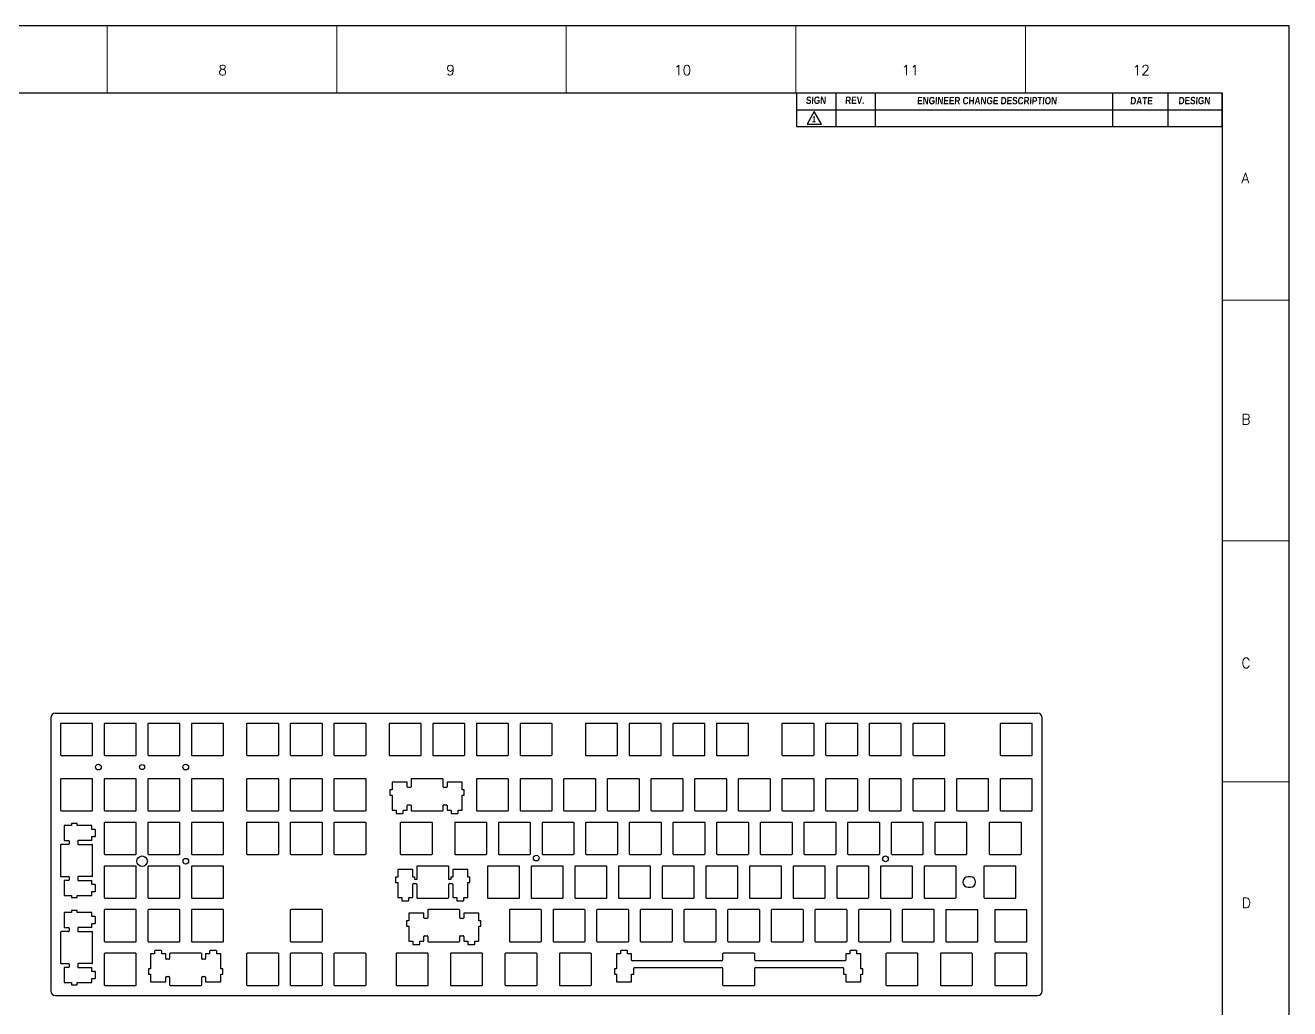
# Model space of a CAD drawing. Header units: millimetres. Extents: x 468 to 1700, y 277 to 1148.
# Drawn here: x 1148 to 1700, y 719 to 1148 of the extents above; entities that cross this region are included whole.
import ezdxf
from ezdxf.enums import TextEntityAlignment as Align

# ---------------------------------------------------------------- set-up
doc = ezdxf.new("R2010")
doc.units = ezdxf.units.MM
doc.header["$LTSCALE"] = 16.335
doc.layers.get('0').update_dxf_attribs({"linetype": 'CONTINUOUS'})
doc.layers.add('TEXT', color=6, linetype='CONTINUOUS')
doc.styles.add('POSITION', font='romanc.shx', dxfattribs={"height": 3})
doc.styles.add('TEXT', font='arialbd.ttf', dxfattribs={"width": 0.8, "height": 4})

# ---------------------------------------------------------------- blocks, each defined once
blk = doc.blocks.new('TITLE_MODIFY')
for p, q in [((-126.75, 0.16), (-126.75, -9.84)), ((-126.75, 0.16), (0, 0.16)), ((-115.05, 0.16), (-115.05, -9.84)), ((-103.35, 0.16), (-103.35, -9.84)), ((-32.65, 0.16), (-32.65, -9.74)), ((-16.2, 0.16), (-16.2, -9.84)), ((0, -9.84), (0, 0.16)), ((-126.75, -4.84), (0, -4.84)), ((-126.75, -9.84), (0, -9.84))]:
    blk.add_line(p, q)
at = {"layer": 'TEXT'}
blk.add_lwpolyline([(-121.5, -5.4), (-123.66, -9.15), (-119.33, -9.15)], close=True, dxfattribs=at)
at = {"style": 'TEXT', "oblique": 3, "width": 0.8}
for s, p in [('SIGN', (-124.03, -3.13)), ('REV.', (-112.33, -3.13)), ('ENGINEER CHANGE DESCRIPTION', (-90.88, -3.25)), ('DATE', (-27.39, -3.29)), ('DESIGN', (-12.99, -3.23))]:
    blk.add_text(s, height=2.2, dxfattribs=at).set_placement(p)
at = {"layer": 'TEXT', "style": 'TEXT', "oblique": 3, "width": 0.8}
blk.add_text('1', height=1.8, dxfattribs=at).set_placement((-122.22, -8.58))
blk = doc.blocks.new('10')
for p, q in [((550.52, 882.14), (-290.48, 882.14)), ((550.52, 882.14), (-290.48, 882.14)), ((550.52, 288.14), (550.52, 882.14)), ((550.52, 288.14), (550.52, 882.14)), ((-270.48, 862.14), (530.52, 862.14)), ((530.52, 862.14), (530.52, 308.14))]:
    blk.add_line(p, q)
at = {"const_width": 0.3}
for points in [[(198.32, 862.14), (198.32, 882.14)], [(266.72, 862.14), (266.72, 882.14)], [(335.12, 862.14), (335.12, 882.14)], [(403.52, 862.14), (403.52, 882.14)], [(471.92, 862.14), (471.92, 882.14)], [(530.52, 800.39), (550.52, 800.39)], [(530.52, 728.64), (550.52, 728.64)], [(530.52, 656.89), (550.52, 656.89)]]:
    blk.add_lwpolyline(points, dxfattribs=at)
blk.add_blockref('TITLE_MODIFY', (530.52, 861.98))
at = {"style": 'POSITION'}
for s, p in [('8', (232.74, 868.92)), ('9', (300.65, 868.92)), ('10', (369.79, 868.92)), ('11', (437.64, 868.92)), ('12', (506.43, 868.92)), ('A', (537.46, 836.78)), ('B', (537.64, 764.86)), ('C', (537.64, 692.26)), ('D', (537.78, 620.8))]:
    blk.add_text(s, height=3, dxfattribs=at).set_placement(p, align=Align.MIDDLE_CENTER)

msp = doc.modelspace()

# ---------------------------------------------------------------- linework, layer by layer
at = {"color": 7, "linetype": 'Continuous'}
for p, q in [((1159.406, 845.554), (1159.406, 726.384)), ((1161.406, 847.554), (1590.046, 847.554)), ((1592.046, 726.384), (1592.046, 845.554)), ((1163.706, 842.954), (1163.706, 829.354)), ((1177.506, 843.154), (1163.906, 843.154)), ((1177.706, 829.354), (1177.706, 842.954)), ((1182.756, 842.954), (1182.756, 829.354)), ((1196.556, 843.154), (1182.956, 843.154)), ((1196.756, 829.354), (1196.756, 842.954)), ((1201.806, 842.954), (1201.806, 829.354)), ((1215.606, 843.154), (1202.006, 843.154)), ((1215.806, 829.354), (1215.806, 842.954)), ((1220.856, 842.954), (1220.856, 829.354)), ((1234.656, 843.154), (1221.056, 843.154)), ((1234.856, 829.354), (1234.856, 842.954)), ((1244.906, 842.954), (1244.906, 829.354)), ((1258.706, 843.154), (1245.106, 843.154)), ((1258.906, 829.354), (1258.906, 842.954)), ((1263.956, 842.954), (1263.956, 829.354)), ((1277.756, 843.154), (1264.156, 843.154)), ((1277.956, 829.354), (1277.956, 842.954)), ((1283.006, 842.954), (1283.006, 829.354)), ((1296.806, 843.154), (1283.206, 843.154)), ((1297.006, 829.354), (1297.006, 842.954)), ((1307.056, 842.954), (1307.056, 829.354)), ((1320.856, 843.154), (1307.256, 843.154)), ((1321.056, 829.354), (1321.056, 842.954)), ((1326.106, 842.954), (1326.106, 829.354)), ((1339.906, 843.154), (1326.306, 843.154)), ((1340.106, 829.354), (1340.106, 842.954)), ((1345.156, 842.954), (1345.156, 829.354)), ((1358.956, 843.154), (1345.356, 843.154)), ((1359.156, 829.354), (1359.156, 842.954)), ((1364.206, 842.954), (1364.206, 829.354)), ((1378.006, 843.154), (1364.406, 843.154)), ((1378.206, 829.354), (1378.206, 842.954)), ((1392.776, 842.954), (1392.776, 829.354)), ((1406.576, 843.154), (1392.976, 843.154)), ((1406.776, 829.354), (1406.776, 842.954)), ((1411.826, 842.954), (1411.826, 829.354)), ((1425.626, 843.154), (1412.026, 843.154)), ((1425.826, 829.354), (1425.826, 842.954)), ((1430.876, 842.954), (1430.876, 829.354)), ((1444.676, 843.154), (1431.076, 843.154)), ((1444.876, 829.354), (1444.876, 842.954)), ((1449.926, 842.954), (1449.926, 829.354)), ((1463.726, 843.154), (1450.126, 843.154)), ((1463.926, 829.354), (1463.926, 842.954)), ((1478.496, 842.954), (1478.496, 829.354)), ((1492.296, 843.154), (1478.696, 843.154)), ((1492.496, 829.354), (1492.496, 842.954)), ((1497.546, 842.954), (1497.546, 829.354)), ((1511.346, 843.154), (1497.746, 843.154)), ((1511.546, 829.354), (1511.546, 842.954)), ((1516.596, 842.954), (1516.596, 829.354)), ((1530.396, 843.154), (1516.796, 843.154)), ((1530.596, 829.354), (1530.596, 842.954)), ((1535.646, 842.954), (1535.646, 829.354)), ((1549.446, 843.154), (1535.846, 843.154)), ((1549.646, 829.354), (1549.646, 842.954)), ((1573.746, 842.954), (1573.746, 829.354)), ((1587.546, 843.154), (1573.946, 843.154)), ((1587.746, 829.354), (1587.746, 842.954)), ((1163.906, 829.154), (1177.506, 829.154)), ((1182.956, 829.154), (1196.556, 829.154)), ((1202.006, 829.154), (1215.606, 829.154)), ((1221.056, 829.154), (1234.656, 829.154)), ((1245.106, 829.154), (1258.706, 829.154)), ((1264.156, 829.154), (1277.756, 829.154)), ((1283.206, 829.154), (1296.806, 829.154)), ((1307.256, 829.154), (1320.856, 829.154)), ((1326.306, 829.154), (1339.906, 829.154)), ((1345.356, 829.154), (1358.956, 829.154)), ((1364.406, 829.154), (1378.006, 829.154)), ((1392.976, 829.154), (1406.576, 829.154)), ((1412.026, 829.154), (1425.626, 829.154)), ((1431.076, 829.154), (1444.676, 829.154)), ((1450.126, 829.154), (1463.726, 829.154)), ((1478.696, 829.154), (1492.296, 829.154)), ((1497.746, 829.154), (1511.346, 829.154)), ((1516.796, 829.154), (1530.396, 829.154)), ((1535.846, 829.154), (1549.446, 829.154)), ((1573.946, 829.154), (1587.546, 829.154)), ((1163.706, 818.784), (1163.706, 805.184)), ((1177.506, 818.984), (1163.906, 818.984)), ((1177.706, 805.184), (1177.706, 818.784)), ((1182.756, 818.784), (1182.756, 805.184)), ((1196.556, 818.984), (1182.956, 818.984)), ((1196.756, 805.184), (1196.756, 818.784)), ((1201.806, 818.784), (1201.806, 805.184)), ((1215.606, 818.984), (1202.006, 818.984)), ((1215.806, 805.184), (1215.806, 818.784)), ((1220.856, 818.784), (1220.856, 805.184)), ((1234.656, 818.984), (1221.056, 818.984)), ((1234.856, 805.184), (1234.856, 818.784)), ((1244.906, 818.784), (1244.906, 805.184)), ((1258.706, 818.984), (1245.106, 818.984)), ((1258.906, 805.184), (1258.906, 818.784)), ((1263.956, 818.784), (1263.956, 805.184)), ((1277.756, 818.984), (1264.156, 818.984)), ((1277.956, 805.184), (1277.956, 818.784)), ((1283.006, 818.784), (1283.006, 805.184)), ((1296.806, 818.984), (1283.206, 818.984)), ((1297.006, 805.184), (1297.006, 818.784)), ((1308.346, 817.464), (1308.346, 814.154)), ((1314.946, 817.464), (1308.346, 817.464)), ((1314.946, 815.464), (1314.946, 817.464)), ((1316.646, 818.784), (1316.646, 815.464)), ((1330.446, 818.984), (1316.846, 818.984)), ((1330.646, 815.464), (1330.646, 818.784)), ((1332.346, 817.464), (1332.346, 815.464)), ((1338.946, 817.464), (1332.346, 817.464)), ((1338.946, 814.154), (1338.946, 817.464)), ((1345.146, 818.784), (1345.146, 805.184)), ((1358.946, 818.984), (1345.346, 818.984)), ((1359.146, 805.184), (1359.146, 818.784)), ((1364.196, 818.784), (1364.196, 805.184)), ((1377.996, 818.984), (1364.396, 818.984)), ((1378.196, 805.184), (1378.196, 818.784)), ((1383.246, 818.784), (1383.246, 805.184)), ((1397.046, 818.984), (1383.446, 818.984)), ((1397.246, 805.184), (1397.246, 818.784)), ((1402.296, 818.784), (1402.296, 805.184)), ((1416.096, 818.984), (1402.496, 818.984)), ((1416.296, 805.184), (1416.296, 818.784)), ((1421.346, 818.784), (1421.346, 805.184)), ((1435.146, 818.984), (1421.546, 818.984)), ((1435.346, 805.184), (1435.346, 818.784)), ((1440.396, 818.784), (1440.396, 805.184)), ((1454.196, 818.984), (1440.596, 818.984)), ((1454.396, 805.184), (1454.396, 818.784)), ((1459.446, 818.784), (1459.446, 805.184)), ((1473.246, 818.984), (1459.646, 818.984)), ((1473.446, 805.184), (1473.446, 818.784)), ((1478.496, 818.784), (1478.496, 805.184)), ((1492.296, 818.984), (1478.696, 818.984)), ((1492.496, 805.184), (1492.496, 818.784)), ((1497.546, 818.784), (1497.546, 805.184)), ((1511.346, 818.984), (1497.746, 818.984)), ((1511.546, 805.184), (1511.546, 818.784)), ((1516.596, 818.784), (1516.596, 805.184)), ((1530.396, 818.984), (1516.796, 818.984)), ((1530.596, 805.184), (1530.596, 818.784)), ((1535.646, 818.784), (1535.646, 805.184)), ((1549.446, 818.984), (1535.846, 818.984)), ((1549.646, 805.184), (1549.646, 818.784)), ((1554.696, 818.784), (1554.696, 805.184)), ((1568.496, 818.984), (1554.896, 818.984)), ((1568.696, 805.184), (1568.696, 818.784)), ((1573.746, 818.784), (1573.746, 805.184)), ((1587.546, 818.984), (1573.946, 818.984)), ((1587.746, 805.184), (1587.746, 818.784)), ((1307.446, 814.154), (1307.446, 811.734)), ((1308.346, 814.154), (1307.446, 814.154)), ((1307.446, 811.734), (1308.346, 811.734)), ((1308.346, 811.734), (1308.346, 805.284)), ((1316.346, 815.164), (1315.246, 815.164)), ((1332.046, 815.164), (1330.946, 815.164)), ((1339.846, 814.154), (1338.946, 814.154)), ((1338.946, 805.284), (1338.946, 811.734)), ((1338.946, 811.734), (1339.846, 811.734)), ((1339.846, 811.734), (1339.846, 814.154)), ((1314.946, 805.284), (1314.946, 807.284)), ((1315.246, 807.584), (1316.346, 807.584)), ((1316.646, 807.284), (1316.646, 805.184)), ((1330.646, 805.184), (1330.646, 807.284)), ((1330.946, 807.584), (1332.046, 807.584)), ((1332.346, 807.284), (1332.346, 805.284)), ((1163.906, 804.984), (1177.506, 804.984)), ((1182.956, 804.984), (1196.556, 804.984)), ((1202.006, 804.984), (1215.606, 804.984)), ((1221.056, 804.984), (1234.656, 804.984)), ((1245.106, 804.984), (1258.706, 804.984)), ((1264.156, 804.984), (1277.756, 804.984)), ((1283.206, 804.984), (1296.806, 804.984)), ((1308.346, 805.284), (1310.096, 805.284)), ((1310.096, 805.284), (1310.096, 803.984)), ((1310.296, 803.784), (1312.996, 803.784)), ((1313.196, 803.984), (1313.196, 805.284)), ((1313.196, 805.284), (1314.946, 805.284)), ((1316.846, 804.984), (1330.446, 804.984)), ((1332.346, 805.284), (1334.096, 805.284)), ((1334.096, 805.284), (1334.096, 803.984)), ((1334.296, 803.784), (1336.996, 803.784)), ((1337.196, 803.984), (1337.196, 805.284)), ((1337.196, 805.284), (1338.946, 805.284)), ((1345.346, 804.984), (1358.946, 804.984)), ((1364.396, 804.984), (1377.996, 804.984)), ((1383.446, 804.984), (1397.046, 804.984)), ((1402.496, 804.984), (1416.096, 804.984)), ((1421.546, 804.984), (1435.146, 804.984)), ((1440.596, 804.984), (1454.196, 804.984)), ((1459.646, 804.984), (1473.246, 804.984)), ((1478.696, 804.984), (1492.296, 804.984)), ((1497.746, 804.984), (1511.346, 804.984)), ((1516.796, 804.984), (1530.396, 804.984)), ((1535.846, 804.984), (1549.446, 804.984)), ((1554.896, 804.984), (1568.496, 804.984)), ((1573.946, 804.984), (1587.546, 804.984)), ((1165.226, 798.584), (1165.226, 791.984)), ((1168.536, 798.584), (1165.226, 798.584)), ((1168.536, 799.484), (1168.536, 798.584)), ((1170.956, 799.484), (1168.536, 799.484)), ((1170.956, 798.584), (1170.956, 799.484)), ((1177.406, 798.584), (1170.956, 798.584)), ((1177.406, 796.834), (1177.406, 798.584)), ((1178.706, 796.834), (1177.406, 796.834)), ((1178.906, 793.934), (1178.906, 796.634)), ((1182.756, 799.734), (1182.756, 786.134)), ((1196.556, 799.934), (1182.956, 799.934)), ((1196.756, 786.134), (1196.756, 799.734)), ((1201.806, 799.734), (1201.806, 786.134)), ((1215.606, 799.934), (1202.006, 799.934)), ((1215.806, 786.134), (1215.806, 799.734)), ((1220.856, 799.734), (1220.856, 786.134)), ((1234.656, 799.934), (1221.056, 799.934)), ((1234.856, 786.134), (1234.856, 799.734)), ((1244.906, 799.734), (1244.906, 786.134)), ((1258.706, 799.934), (1245.106, 799.934)), ((1258.906, 786.134), (1258.906, 799.734)), ((1263.956, 799.734), (1263.956, 786.134)), ((1277.756, 799.934), (1264.156, 799.934)), ((1277.956, 786.134), (1277.956, 799.734)), ((1283.006, 799.734), (1283.006, 786.134)), ((1296.806, 799.934), (1283.206, 799.934)), ((1297.006, 786.134), (1297.006, 799.734)), ((1311.946, 799.734), (1311.946, 786.134)), ((1325.746, 799.934), (1312.146, 799.934)), ((1325.946, 786.134), (1325.946, 799.734)), ((1335.696, 799.734), (1335.696, 786.134)), ((1349.496, 799.934), (1335.896, 799.934)), ((1349.696, 786.134), (1349.696, 799.734)), ((1354.746, 799.734), (1354.746, 786.134)), ((1368.546, 799.934), (1354.946, 799.934)), ((1368.746, 786.134), (1368.746, 799.734)), ((1373.796, 799.734), (1373.796, 786.134)), ((1387.596, 799.934), (1373.996, 799.934)), ((1387.796, 786.134), (1387.796, 799.734)), ((1392.846, 799.734), (1392.846, 786.134)), ((1406.646, 799.934), (1393.046, 799.934)), ((1406.846, 786.134), (1406.846, 799.734)), ((1411.896, 799.734), (1411.896, 786.134)), ((1425.696, 799.934), (1412.096, 799.934)), ((1425.896, 786.134), (1425.896, 799.734)), ((1430.946, 799.734), (1430.946, 786.134)), ((1444.746, 799.934), (1431.146, 799.934)), ((1444.946, 786.134), (1444.946, 799.734)), ((1449.996, 799.734), (1449.996, 786.134)), ((1463.796, 799.934), (1450.196, 799.934)), ((1463.996, 786.134), (1463.996, 799.734)), ((1469.046, 799.734), (1469.046, 786.134)), ((1482.846, 799.934), (1469.246, 799.934)), ((1483.046, 786.134), (1483.046, 799.734)), ((1488.096, 799.734), (1488.096, 786.134)), ((1501.896, 799.934), (1488.296, 799.934)), ((1502.096, 786.134), (1502.096, 799.734)), ((1507.146, 799.734), (1507.146, 786.134)), ((1520.946, 799.934), (1507.346, 799.934)), ((1521.146, 786.134), (1521.146, 799.734)), ((1526.196, 799.734), (1526.196, 786.134)), ((1539.996, 799.934), (1526.396, 799.934)), ((1540.196, 786.134), (1540.196, 799.734)), ((1545.246, 799.734), (1545.246, 786.134)), ((1559.046, 799.934), (1545.446, 799.934)), ((1559.246, 786.134), (1559.246, 799.734)), ((1568.996, 799.734), (1568.996, 786.134)), ((1582.796, 799.934), (1569.196, 799.934)), ((1582.996, 786.134), (1582.996, 799.734)), ((1163.706, 790.084), (1163.706, 776.484)), ((1167.226, 790.284), (1163.906, 790.284)), ((1165.226, 791.984), (1167.226, 791.984)), ((1167.526, 791.684), (1167.526, 790.584)), ((1171.206, 791.734), (1171.206, 790.534)), ((1177.406, 791.984), (1171.456, 791.984)), ((1171.456, 790.284), (1177.506, 790.284)), ((1177.406, 791.984), (1177.406, 793.734)), ((1177.406, 793.734), (1178.706, 793.734)), ((1177.706, 776.484), (1177.706, 790.084)), ((1182.956, 785.934), (1196.556, 785.934)), ((1202.006, 785.934), (1215.606, 785.934)), ((1221.056, 785.934), (1234.656, 785.934)), ((1245.106, 785.934), (1258.706, 785.934)), ((1264.156, 785.934), (1277.756, 785.934)), ((1283.206, 785.934), (1296.806, 785.934)), ((1312.146, 785.934), (1325.746, 785.934)), ((1335.896, 785.934), (1349.496, 785.934)), ((1354.946, 785.934), (1368.546, 785.934)), ((1373.996, 785.934), (1387.596, 785.934)), ((1393.046, 785.934), (1406.646, 785.934)), ((1412.096, 785.934), (1425.696, 785.934)), ((1431.146, 785.934), (1444.746, 785.934)), ((1450.196, 785.934), (1463.796, 785.934)), ((1469.246, 785.934), (1482.846, 785.934)), ((1488.296, 785.934), (1501.896, 785.934)), ((1507.346, 785.934), (1520.946, 785.934)), ((1526.396, 785.934), (1539.996, 785.934)), ((1545.446, 785.934), (1559.046, 785.934)), ((1569.196, 785.934), (1582.796, 785.934)), ((1182.756, 780.684), (1182.756, 767.084)), ((1196.556, 780.884), (1182.956, 780.884)), ((1196.756, 767.084), (1196.756, 780.684)), ((1201.806, 780.684), (1201.806, 767.084)), ((1215.606, 780.884), (1202.006, 780.884)), ((1215.806, 767.084), (1215.806, 780.684)), ((1220.856, 780.684), (1220.856, 767.084)), ((1234.656, 780.884), (1221.056, 780.884)), ((1234.856, 767.084), (1234.856, 780.684)), ((1310.816, 779.369), (1310.816, 776.059)), ((1317.416, 779.369), (1310.816, 779.369)), ((1317.416, 776.059), (1317.416, 779.369)), ((1319.116, 780.689), (1319.116, 774.989)), ((1332.916, 780.889), (1319.316, 780.889)), ((1333.116, 774.989), (1333.116, 780.689)), ((1334.816, 779.369), (1334.816, 776.059)), ((1341.416, 779.369), (1334.816, 779.369)), ((1341.416, 776.059), (1341.416, 779.369)), ((1349.996, 780.684), (1349.996, 767.084)), ((1363.796, 780.884), (1350.196, 780.884)), ((1363.996, 767.084), (1363.996, 780.684)), ((1369.046, 780.684), (1369.046, 767.084)), ((1382.846, 780.884), (1369.246, 780.884)), ((1383.046, 767.084), (1383.046, 780.684)), ((1388.096, 780.684), (1388.096, 767.084)), ((1401.896, 780.884), (1388.296, 780.884)), ((1402.096, 767.084), (1402.096, 780.684)), ((1407.146, 780.684), (1407.146, 767.084)), ((1420.946, 780.884), (1407.346, 780.884)), ((1421.146, 767.084), (1421.146, 780.684)), ((1426.196, 780.684), (1426.196, 767.084)), ((1439.996, 780.884), (1426.396, 780.884)), ((1440.196, 767.084), (1440.196, 780.684)), ((1445.246, 780.684), (1445.246, 767.084)), ((1459.046, 780.884), (1445.446, 780.884)), ((1459.246, 767.084), (1459.246, 780.684)), ((1464.296, 780.684), (1464.296, 767.084)), ((1478.096, 780.884), (1464.496, 780.884)), ((1478.296, 767.084), (1478.296, 780.684)), ((1483.346, 780.684), (1483.346, 767.084)), ((1497.146, 780.884), (1483.546, 780.884)), ((1497.346, 767.084), (1497.346, 780.684)), ((1502.396, 780.684), (1502.396, 767.084)), ((1516.196, 780.884), (1502.596, 780.884)), ((1516.396, 767.084), (1516.396, 780.684)), ((1521.446, 780.684), (1521.446, 767.084)), ((1535.246, 780.884), (1521.646, 780.884)), ((1535.446, 767.084), (1535.446, 780.684)), ((1540.496, 780.684), (1540.496, 767.084)), ((1554.296, 780.884), (1540.696, 780.884)), ((1554.496, 767.084), (1554.496, 780.684)), ((1566.616, 780.684), (1566.616, 767.084)), ((1580.416, 780.884), (1566.816, 780.884)), ((1580.616, 767.084), (1580.616, 780.684)), ((1163.906, 776.284), (1167.226, 776.284)), ((1165.226, 774.584), (1165.226, 767.984)), ((1167.226, 774.584), (1165.226, 774.584)), ((1167.526, 775.984), (1167.526, 774.884)), ((1171.206, 776.034), (1171.206, 774.834)), ((1177.506, 776.284), (1171.456, 776.284)), ((1171.456, 774.584), (1177.406, 774.584)), ((1177.406, 772.834), (1177.406, 774.584)), ((1178.706, 772.834), (1177.406, 772.834)), ((1178.906, 769.934), (1178.906, 772.634)), ((1309.916, 776.059), (1309.916, 773.639)), ((1310.816, 776.059), (1309.916, 776.059)), ((1309.916, 773.639), (1310.816, 773.639)), ((1310.816, 773.639), (1310.816, 767.189)), ((1318.266, 776.059), (1317.416, 776.059)), ((1317.416, 767.189), (1317.416, 772.939)), ((1317.666, 773.189), (1318.866, 773.189)), ((1318.266, 774.989), (1318.266, 776.059)), ((1319.116, 774.989), (1318.266, 774.989)), ((1319.116, 772.939), (1319.116, 767.089)), ((1333.966, 774.989), (1333.116, 774.989)), ((1333.116, 767.089), (1333.116, 772.939)), ((1333.366, 773.189), (1334.566, 773.189)), ((1333.966, 776.059), (1333.966, 774.989)), ((1334.816, 776.059), (1333.966, 776.059)), ((1334.816, 772.939), (1334.816, 767.189)), ((1342.316, 776.059), (1341.416, 776.059)), ((1341.416, 767.189), (1341.416, 773.639)), ((1341.416, 773.639), (1342.316, 773.639)), ((1342.316, 773.639), (1342.316, 776.059)), ((1560.726, 776.184), (1559.726, 776.184)), ((1165.226, 767.984), (1168.536, 767.984)), ((1168.536, 767.984), (1168.536, 767.084)), ((1168.536, 767.084), (1170.956, 767.084)), ((1170.956, 767.084), (1170.956, 767.984)), ((1170.956, 767.984), (1177.406, 767.984)), ((1177.406, 767.984), (1177.406, 769.734)), ((1177.406, 769.734), (1178.706, 769.734)), ((1310.816, 767.189), (1312.566, 767.189)), ((1312.566, 767.189), (1312.566, 765.889)), ((1315.666, 765.889), (1315.666, 767.189)), ((1315.666, 767.189), (1317.416, 767.189)), ((1334.816, 767.189), (1336.566, 767.189)), ((1336.566, 767.189), (1336.566, 765.889)), ((1339.666, 765.889), (1339.666, 767.189)), ((1339.666, 767.189), (1341.416, 767.189)), ((1559.726, 771.584), (1560.726, 771.584)), ((1168.536, 761.484), (1168.536, 760.584)), ((1170.956, 761.484), (1168.536, 761.484)), ((1170.956, 760.584), (1170.956, 761.484)), ((1182.756, 761.634), (1182.756, 748.034)), ((1182.956, 766.884), (1196.556, 766.884)), ((1196.556, 761.834), (1182.956, 761.834)), ((1196.756, 748.034), (1196.756, 761.634)), ((1201.806, 761.634), (1201.806, 748.034)), ((1202.006, 766.884), (1215.606, 766.884)), ((1215.606, 761.834), (1202.006, 761.834)), ((1215.806, 748.034), (1215.806, 761.634)), ((1220.856, 761.634), (1220.856, 748.034)), ((1221.056, 766.884), (1234.656, 766.884)), ((1234.656, 761.834), (1221.056, 761.834)), ((1234.856, 748.034), (1234.856, 761.634)), ((1263.956, 761.634), (1263.956, 748.034)), ((1277.756, 761.834), (1264.156, 761.834)), ((1277.956, 748.034), (1277.956, 761.634)), ((1312.766, 765.689), (1315.466, 765.689)), ((1319.316, 766.889), (1332.916, 766.889)), ((1323.916, 761.634), (1323.916, 758.314)), ((1337.716, 761.834), (1324.116, 761.834)), ((1336.766, 765.689), (1339.466, 765.689)), ((1337.916, 758.314), (1337.916, 761.634)), ((1350.196, 766.884), (1363.796, 766.884)), ((1359.546, 761.634), (1359.546, 748.034)), ((1373.346, 761.834), (1359.746, 761.834)), ((1369.246, 766.884), (1382.846, 766.884)), ((1373.546, 748.034), (1373.546, 761.634)), ((1378.596, 761.634), (1378.596, 748.034)), ((1392.396, 761.834), (1378.796, 761.834)), ((1388.296, 766.884), (1401.896, 766.884)), ((1392.596, 748.034), (1392.596, 761.634)), ((1397.646, 761.634), (1397.646, 748.034)), ((1411.446, 761.834), (1397.846, 761.834)), ((1407.346, 766.884), (1420.946, 766.884)), ((1411.646, 748.034), (1411.646, 761.634)), ((1416.696, 761.634), (1416.696, 748.034)), ((1430.496, 761.834), (1416.896, 761.834)), ((1426.396, 766.884), (1439.996, 766.884)), ((1430.696, 748.034), (1430.696, 761.634)), ((1435.746, 761.634), (1435.746, 748.034)), ((1449.546, 761.834), (1435.946, 761.834)), ((1445.446, 766.884), (1459.046, 766.884)), ((1449.746, 748.034), (1449.746, 761.634)), ((1454.796, 761.634), (1454.796, 748.034)), ((1468.596, 761.834), (1454.996, 761.834)), ((1464.496, 766.884), (1478.096, 766.884)), ((1468.796, 748.034), (1468.796, 761.634)), ((1473.846, 761.634), (1473.846, 748.034)), ((1487.646, 761.834), (1474.046, 761.834)), ((1483.546, 766.884), (1497.146, 766.884)), ((1487.846, 748.034), (1487.846, 761.634)), ((1492.896, 761.634), (1492.896, 748.034)), ((1506.696, 761.834), (1493.096, 761.834)), ((1502.596, 766.884), (1516.196, 766.884)), ((1506.896, 748.034), (1506.896, 761.634)), ((1511.946, 761.634), (1511.946, 748.034)), ((1525.746, 761.834), (1512.146, 761.834)), ((1521.646, 766.884), (1535.246, 766.884)), ((1525.946, 748.034), (1525.946, 761.634)), ((1530.996, 761.634), (1530.996, 748.034)), ((1544.796, 761.834), (1531.196, 761.834)), ((1540.696, 766.884), (1554.296, 766.884)), ((1544.996, 748.034), (1544.996, 761.634)), ((1550.002, 761.627), (1550.002, 748.027)), ((1563.802, 761.827), (1550.202, 761.827)), ((1564.002, 748.027), (1564.002, 761.627)), ((1566.816, 766.884), (1580.416, 766.884)), ((1571.372, 761.627), (1571.372, 748.027)), ((1585.172, 761.827), (1571.572, 761.827)), ((1585.372, 748.027), (1585.372, 761.627)), ((1165.226, 760.584), (1165.226, 753.984)), ((1168.536, 760.584), (1165.226, 760.584)), ((1177.406, 760.584), (1170.956, 760.584)), ((1177.406, 758.834), (1177.406, 760.584)), ((1178.706, 758.834), (1177.406, 758.834)), ((1178.906, 755.934), (1178.906, 758.634)), ((1314.716, 757.004), (1314.716, 754.584)), ((1315.616, 757.004), (1314.716, 757.004)), ((1315.616, 760.314), (1315.616, 757.004)), ((1322.216, 760.314), (1315.616, 760.314)), ((1322.216, 758.314), (1322.216, 760.314)), ((1323.616, 758.014), (1322.516, 758.014)), ((1339.316, 758.014), (1338.216, 758.014)), ((1339.616, 760.314), (1339.616, 758.314)), ((1346.216, 760.314), (1339.616, 760.314)), ((1346.216, 757.004), (1346.216, 760.314)), ((1347.116, 757.004), (1346.216, 757.004)), ((1347.116, 754.584), (1347.116, 757.004)), ((1163.706, 752.084), (1163.706, 738.484)), ((1167.226, 752.284), (1163.906, 752.284)), ((1165.226, 753.984), (1167.226, 753.984)), ((1167.526, 753.684), (1167.526, 752.584)), ((1171.206, 753.734), (1171.206, 752.534)), ((1177.406, 753.984), (1171.456, 753.984)), ((1171.456, 752.284), (1177.506, 752.284)), ((1177.406, 753.984), (1177.406, 755.734)), ((1177.406, 755.734), (1178.706, 755.734)), ((1177.706, 738.484), (1177.706, 752.084)), ((1314.716, 754.584), (1315.616, 754.584)), ((1315.616, 754.584), (1315.616, 748.134)), ((1322.516, 750.434), (1323.616, 750.434)), ((1338.216, 750.434), (1339.316, 750.434)), ((1346.216, 748.134), (1346.216, 754.584)), ((1346.216, 754.584), (1347.116, 754.584)), ((1182.956, 747.834), (1196.556, 747.834)), ((1202.006, 747.834), (1215.606, 747.834)), ((1221.056, 747.834), (1234.656, 747.834)), ((1264.156, 747.834), (1277.756, 747.834)), ((1315.616, 748.134), (1317.366, 748.134)), ((1317.366, 748.134), (1317.366, 746.834)), ((1317.566, 746.634), (1320.266, 746.634)), ((1320.466, 746.834), (1320.466, 748.134)), ((1320.466, 748.134), (1322.216, 748.134)), ((1322.216, 748.134), (1322.216, 750.134)), ((1323.916, 750.134), (1323.916, 748.034)), ((1324.116, 747.834), (1337.716, 747.834)), ((1337.916, 748.034), (1337.916, 750.134)), ((1339.616, 750.134), (1339.616, 748.134)), ((1339.616, 748.134), (1341.366, 748.134)), ((1341.366, 748.134), (1341.366, 746.834)), ((1341.566, 746.634), (1344.266, 746.634)), ((1344.466, 746.834), (1344.466, 748.134)), ((1344.466, 748.134), (1346.216, 748.134)), ((1359.746, 747.834), (1373.346, 747.834)), ((1378.796, 747.834), (1392.396, 747.834)), ((1397.846, 747.834), (1411.446, 747.834)), ((1416.896, 747.834), (1430.496, 747.834)), ((1435.946, 747.834), (1449.546, 747.834)), ((1454.996, 747.834), (1468.596, 747.834)), ((1474.046, 747.834), (1487.646, 747.834)), ((1493.096, 747.834), (1506.696, 747.834)), ((1512.146, 747.834), (1525.746, 747.834)), ((1531.196, 747.834), (1544.796, 747.834)), ((1550.202, 747.827), (1563.802, 747.827)), ((1571.572, 747.827), (1585.172, 747.827)), ((1182.756, 742.584), (1182.756, 728.984)), ((1196.556, 742.784), (1182.956, 742.784)), ((1196.756, 728.984), (1196.756, 742.584)), ((1203.006, 742.484), (1203.006, 736.034)), ((1204.756, 742.484), (1203.006, 742.484)), ((1204.756, 743.784), (1204.756, 742.484)), ((1207.656, 743.984), (1204.956, 743.984)), ((1207.856, 742.484), (1207.856, 743.784)), ((1209.606, 742.484), (1207.856, 742.484)), ((1209.606, 740.484), (1209.606, 742.484)), ((1211.006, 740.184), (1209.906, 740.184)), ((1211.306, 742.584), (1211.306, 740.484)), ((1225.106, 742.784), (1211.506, 742.784)), ((1225.306, 740.484), (1225.306, 742.584)), ((1226.706, 740.184), (1225.606, 740.184)), ((1227.006, 742.484), (1227.006, 740.484)), ((1228.756, 742.484), (1227.006, 742.484)), ((1228.756, 743.784), (1228.756, 742.484)), ((1231.656, 743.984), (1228.956, 743.984)), ((1231.856, 742.484), (1231.856, 743.784)), ((1233.606, 742.484), (1231.856, 742.484)), ((1233.606, 736.034), (1233.606, 742.484)), ((1244.906, 742.584), (1244.906, 728.984)), ((1258.706, 742.784), (1245.106, 742.784)), ((1258.906, 728.984), (1258.906, 742.584)), ((1263.956, 742.584), (1263.956, 728.984)), ((1277.756, 742.784), (1264.156, 742.784)), ((1277.956, 728.984), (1277.956, 742.584)), ((1283.006, 742.584), (1283.006, 728.984)), ((1296.806, 742.784), (1283.206, 742.784)), ((1297.006, 728.984), (1297.006, 742.584)), ((1310.116, 742.584), (1310.116, 728.984)), ((1323.916, 742.784), (1310.316, 742.784)), ((1324.116, 728.984), (1324.116, 742.584)), ((1333.866, 742.584), (1333.866, 728.984)), ((1347.666, 742.784), (1334.066, 742.784)), ((1347.866, 728.984), (1347.866, 742.584)), ((1357.616, 742.584), (1357.616, 728.984)), ((1371.416, 742.784), (1357.816, 742.784)), ((1371.616, 728.984), (1371.616, 742.584)), ((1381.366, 742.584), (1381.366, 728.984)), ((1395.166, 742.784), (1381.566, 742.784)), ((1395.366, 728.984), (1395.366, 742.584)), ((1408.066, 742.484), (1406.316, 742.484)), ((1406.316, 742.484), (1406.316, 736.034)), ((1408.066, 743.784), (1408.066, 742.484)), ((1410.966, 743.984), (1408.266, 743.984)), ((1411.166, 742.484), (1411.166, 743.784)), ((1412.916, 742.484), (1411.166, 742.484)), ((1412.916, 739.834), (1412.916, 742.484)), ((1452.316, 739.534), (1413.216, 739.534)), ((1452.616, 742.584), (1452.616, 739.834)), ((1466.416, 742.784), (1452.816, 742.784)), ((1466.616, 739.834), (1466.616, 742.584)), ((1506.016, 739.534), (1466.916, 739.534)), ((1508.066, 742.484), (1506.316, 742.484)), ((1506.316, 742.484), (1506.316, 739.834)), ((1508.066, 743.784), (1508.066, 742.484)), ((1510.966, 743.984), (1508.266, 743.984)), ((1511.166, 742.484), (1511.166, 743.784)), ((1512.916, 742.484), (1511.166, 742.484)), ((1512.916, 736.034), (1512.916, 742.484)), ((1523.866, 742.584), (1523.866, 728.984)), ((1537.666, 742.784), (1524.066, 742.784)), ((1537.866, 728.984), (1537.866, 742.584)), ((1547.616, 742.584), (1547.616, 728.984)), ((1561.416, 742.784), (1547.816, 742.784)), ((1561.616, 728.984), (1561.616, 742.584)), ((1571.366, 742.584), (1571.366, 728.984)), ((1585.166, 742.784), (1571.566, 742.784)), ((1585.366, 728.984), (1585.366, 742.584)), ((1163.906, 738.284), (1167.226, 738.284)), ((1165.226, 736.584), (1165.226, 729.984)), ((1167.226, 736.584), (1165.226, 736.584)), ((1167.526, 737.984), (1167.526, 736.884)), ((1171.206, 738.034), (1171.206, 736.834)), ((1177.506, 738.284), (1171.456, 738.284)), ((1171.456, 736.584), (1177.406, 736.584)), ((1177.406, 734.834), (1177.406, 736.584)), ((1178.706, 734.834), (1177.406, 734.834)), ((1178.906, 731.934), (1178.906, 734.634)), ((1202.106, 736.034), (1202.106, 733.614)), ((1203.006, 736.034), (1202.106, 736.034)), ((1234.506, 736.034), (1233.606, 736.034)), ((1234.506, 733.614), (1234.506, 736.034)), ((1406.316, 736.034), (1405.416, 736.034)), ((1405.416, 736.034), (1405.416, 733.614)), ((1413.816, 733.614), (1413.816, 736.234)), ((1414.116, 736.534), (1452.316, 736.534)), ((1452.616, 736.234), (1452.616, 728.984)), ((1466.616, 728.984), (1466.616, 736.234)), ((1466.916, 736.534), (1505.116, 736.534)), ((1505.416, 736.234), (1505.416, 733.614)), ((1513.816, 736.034), (1512.916, 736.034)), ((1513.816, 733.614), (1513.816, 736.034)), ((1165.226, 729.984), (1168.536, 729.984)), ((1168.536, 729.984), (1168.536, 729.084)), ((1168.536, 729.084), (1170.956, 729.084)), ((1170.956, 729.084), (1170.956, 729.984)), ((1170.956, 729.984), (1177.406, 729.984)), ((1177.406, 729.984), (1177.406, 731.734)), ((1177.406, 731.734), (1178.706, 731.734)), ((1182.956, 728.784), (1196.556, 728.784)), ((1202.106, 733.614), (1203.006, 733.614)), ((1203.006, 733.614), (1203.006, 730.304)), ((1203.006, 730.304), (1209.606, 730.304)), ((1209.606, 730.304), (1209.606, 732.304)), ((1209.906, 732.604), (1211.006, 732.604)), ((1211.306, 732.304), (1211.306, 728.984)), ((1211.506, 728.784), (1225.106, 728.784)), ((1225.306, 728.984), (1225.306, 732.304)), ((1225.606, 732.604), (1226.706, 732.604)), ((1227.006, 732.304), (1227.006, 730.304)), ((1227.006, 730.304), (1233.606, 730.304)), ((1233.606, 730.304), (1233.606, 733.614)), ((1233.606, 733.614), (1234.506, 733.614)), ((1245.106, 728.784), (1258.706, 728.784)), ((1264.156, 728.784), (1277.756, 728.784)), ((1283.206, 728.784), (1296.806, 728.784)), ((1310.316, 728.784), (1323.916, 728.784)), ((1334.066, 728.784), (1347.666, 728.784)), ((1357.816, 728.784), (1371.416, 728.784)), ((1381.566, 728.784), (1395.166, 728.784)), ((1405.416, 733.614), (1406.316, 733.614)), ((1406.316, 733.614), (1406.316, 730.304)), ((1406.316, 730.304), (1412.916, 730.304)), ((1412.916, 733.614), (1413.816, 733.614)), ((1412.916, 730.304), (1412.916, 733.614)), ((1452.816, 728.784), (1466.416, 728.784)), ((1505.416, 733.614), (1506.316, 733.614)), ((1506.316, 733.614), (1506.316, 730.304)), ((1506.316, 730.304), (1512.916, 730.304)), ((1512.916, 733.614), (1513.816, 733.614)), ((1512.916, 730.304), (1512.916, 733.614)), ((1524.066, 728.784), (1537.666, 728.784)), ((1547.816, 728.784), (1561.416, 728.784)), ((1571.566, 728.784), (1585.166, 728.784)), ((1161.406, 724.384), (1590.046, 724.384))]:
    msp.add_line(p, q, dxfattribs=at)
for centre, radius in [((1180.231, 824.069), 1.25), ((1199.281, 824.069), 1.1), ((1218.331, 824.069), 1.25), ((1199.281, 782.984), 2.3), ((1218.331, 782.984), 1.25), ((1371.271, 784.337), 1.25), ((1523.671, 784.015), 1.25)]:
    msp.add_circle(centre, radius, dxfattribs=at)
for centre, radius, start, end in [((1161.406, 845.554), 2, 90, 180), ((1590.046, 845.554), 2, 0, 90), ((1163.906, 842.954), 0.2, 90, 180), ((1177.506, 842.954), 0.2, 0, 90), ((1182.956, 842.954), 0.2, 90, 180), ((1196.556, 842.954), 0.2, 0, 90), ((1202.006, 842.954), 0.2, 90, 180), ((1215.606, 842.954), 0.2, 0, 90), ((1221.056, 842.954), 0.2, 90, 180), ((1234.656, 842.954), 0.2, 0, 90), ((1245.106, 842.954), 0.2, 90, 180), ((1258.706, 842.954), 0.2, 0, 90), ((1264.156, 842.954), 0.2, 90, 180), ((1277.756, 842.954), 0.2, 0, 90), ((1283.206, 842.954), 0.2, 90, 180), ((1296.806, 842.954), 0.2, 0, 90), ((1307.256, 842.954), 0.2, 90, 180), ((1320.856, 842.954), 0.2, 0, 90), ((1326.306, 842.954), 0.2, 90, 180), ((1339.906, 842.954), 0.2, 0, 90), ((1345.356, 842.954), 0.2, 90, 180), ((1358.956, 842.954), 0.2, 0, 90), ((1364.406, 842.954), 0.2, 90, 180), ((1378.006, 842.954), 0.2, 0, 90), ((1392.976, 842.954), 0.2, 90, 180), ((1406.576, 842.954), 0.2, 0, 90), ((1412.026, 842.954), 0.2, 90, 180), ((1425.626, 842.954), 0.2, 0, 90), ((1431.076, 842.954), 0.2, 90, 180), ((1444.676, 842.954), 0.2, 0, 90), ((1450.126, 842.954), 0.2, 90, 180), ((1463.726, 842.954), 0.2, 0, 90), ((1478.696, 842.954), 0.2, 90, 180), ((1492.296, 842.954), 0.2, 0, 90), ((1497.746, 842.954), 0.2, 90, 180), ((1511.346, 842.954), 0.2, 0, 90), ((1516.796, 842.954), 0.2, 90, 180), ((1530.396, 842.954), 0.2, 0, 90), ((1535.846, 842.954), 0.2, 90, 180), ((1549.446, 842.954), 0.2, 0, 90), ((1573.946, 842.954), 0.2, 90, 180), ((1587.546, 842.954), 0.2, 0, 90), ((1163.906, 829.354), 0.2, 180, 270), ((1177.506, 829.354), 0.2, 270, 0), ((1182.956, 829.354), 0.2, 180, 270), ((1196.556, 829.354), 0.2, 270, 0), ((1202.006, 829.354), 0.2, 180, 270), ((1215.606, 829.354), 0.2, 270, 0), ((1221.056, 829.354), 0.2, 180, 270), ((1234.656, 829.354), 0.2, 270, 0), ((1245.106, 829.354), 0.2, 180, 270), ((1258.706, 829.354), 0.2, 270, 0), ((1264.156, 829.354), 0.2, 180, 270), ((1277.756, 829.354), 0.2, 270, 0), ((1283.206, 829.354), 0.2, 180, 270), ((1296.806, 829.354), 0.2, 270, 0), ((1307.256, 829.354), 0.2, 180, 270), ((1320.856, 829.354), 0.2, 270, 0), ((1326.306, 829.354), 0.2, 180, 270), ((1339.906, 829.354), 0.2, 270, 0), ((1345.356, 829.354), 0.2, 180, 270), ((1358.956, 829.354), 0.2, 270, 0), ((1364.406, 829.354), 0.2, 180, 270), ((1378.006, 829.354), 0.2, 270, 0), ((1392.976, 829.354), 0.2, 180, 270), ((1406.576, 829.354), 0.2, 270, 0), ((1412.026, 829.354), 0.2, 180, 270), ((1425.626, 829.354), 0.2, 270, 0), ((1431.076, 829.354), 0.2, 180, 270), ((1444.676, 829.354), 0.2, 270, 0), ((1450.126, 829.354), 0.2, 180, 270), ((1463.726, 829.354), 0.2, 270, 0), ((1478.696, 829.354), 0.2, 180, 270), ((1492.296, 829.354), 0.2, 270, 0), ((1497.746, 829.354), 0.2, 180, 270), ((1511.346, 829.354), 0.2, 270, 0), ((1516.796, 829.354), 0.2, 180, 270), ((1530.396, 829.354), 0.2, 270, 0), ((1535.846, 829.354), 0.2, 180, 270), ((1549.446, 829.354), 0.2, 270, 0), ((1573.946, 829.354), 0.2, 180, 270), ((1587.546, 829.354), 0.2, 270, 0), ((1163.906, 818.784), 0.2, 90, 180), ((1177.506, 818.784), 0.2, 0, 90), ((1182.956, 818.784), 0.2, 90, 180), ((1196.556, 818.784), 0.2, 0, 90), ((1202.006, 818.784), 0.2, 90, 180), ((1215.606, 818.784), 0.2, 0, 90), ((1221.056, 818.784), 0.2, 90, 180), ((1234.656, 818.784), 0.2, 0, 90), ((1245.106, 818.784), 0.2, 90, 180), ((1258.706, 818.784), 0.2, 0, 90), ((1264.156, 818.784), 0.2, 90, 180), ((1277.756, 818.784), 0.2, 0, 90), ((1283.206, 818.784), 0.2, 90, 180), ((1296.806, 818.784), 0.2, 0, 90), ((1316.846, 818.784), 0.2, 90, 180), ((1330.446, 818.784), 0.2, 0, 90), ((1345.346, 818.784), 0.2, 90, 180), ((1358.946, 818.784), 0.2, 0, 90), ((1364.396, 818.784), 0.2, 90, 180), ((1377.996, 818.784), 0.2, 0, 90), ((1383.446, 818.784), 0.2, 90, 180), ((1397.046, 818.784), 0.2, 0, 90), ((1402.496, 818.784), 0.2, 90, 180), ((1416.096, 818.784), 0.2, 0, 90), ((1421.546, 818.784), 0.2, 90, 180), ((1435.146, 818.784), 0.2, 0, 90), ((1440.596, 818.784), 0.2, 90, 180), ((1454.196, 818.784), 0.2, 0, 90), ((1459.646, 818.784), 0.2, 90, 180), ((1473.246, 818.784), 0.2, 0, 90), ((1478.696, 818.784), 0.2, 90, 180), ((1492.296, 818.784), 0.2, 0, 90), ((1497.746, 818.784), 0.2, 90, 180), ((1511.346, 818.784), 0.2, 0, 90), ((1516.796, 818.784), 0.2, 90, 180), ((1530.396, 818.784), 0.2, 0, 90), ((1535.846, 818.784), 0.2, 90, 180), ((1549.446, 818.784), 0.2, 0, 90), ((1554.896, 818.784), 0.2, 90, 180), ((1568.496, 818.784), 0.2, 0, 90), ((1573.946, 818.784), 0.2, 90, 180), ((1587.546, 818.784), 0.2, 0, 90), ((1315.246, 815.464), 0.3, 180, 270), ((1316.346, 815.464), 0.3, 270, 360), ((1330.946, 815.464), 0.3, 180, 270), ((1332.046, 815.464), 0.3, 270, 360), ((1315.246, 807.284), 0.3, 90, 180), ((1316.346, 807.284), 0.3, 0, 90), ((1330.946, 807.284), 0.3, 90, 180), ((1332.046, 807.284), 0.3, 0, 90), ((1163.906, 805.184), 0.2, 180, 270), ((1177.506, 805.184), 0.2, 270, 0), ((1182.956, 805.184), 0.2, 180, 270), ((1196.556, 805.184), 0.2, 270, 0), ((1202.006, 805.184), 0.2, 180, 270), ((1215.606, 805.184), 0.2, 270, 0), ((1221.056, 805.184), 0.2, 180, 270), ((1234.656, 805.184), 0.2, 270, 0), ((1245.106, 805.184), 0.2, 180, 270), ((1258.706, 805.184), 0.2, 270, 0), ((1264.156, 805.184), 0.2, 180, 270), ((1277.756, 805.184), 0.2, 270, 0), ((1283.206, 805.184), 0.2, 180, 270), ((1296.806, 805.184), 0.2, 270, 0), ((1310.296, 803.984), 0.2, 180, 270), ((1312.996, 803.984), 0.2, 270, 0), ((1316.846, 805.184), 0.2, 180, 270), ((1330.446, 805.184), 0.2, 270, 0), ((1334.296, 803.984), 0.2, 180, 270), ((1336.996, 803.984), 0.2, 270, 0), ((1345.346, 805.184), 0.2, 180, 270), ((1358.946, 805.184), 0.2, 270, 0), ((1364.396, 805.184), 0.2, 180, 270), ((1377.996, 805.184), 0.2, 270, 0), ((1383.446, 805.184), 0.2, 180, 270), ((1397.046, 805.184), 0.2, 270, 0), ((1402.496, 805.184), 0.2, 180, 270), ((1416.096, 805.184), 0.2, 270, 0), ((1421.546, 805.184), 0.2, 180, 270), ((1435.146, 805.184), 0.2, 270, 0), ((1440.596, 805.184), 0.2, 180, 270), ((1454.196, 805.184), 0.2, 270, 0), ((1459.646, 805.184), 0.2, 180, 270), ((1473.246, 805.184), 0.2, 270, 0), ((1478.696, 805.184), 0.2, 180, 270), ((1492.296, 805.184), 0.2, 270, 0), ((1497.746, 805.184), 0.2, 180, 270), ((1511.346, 805.184), 0.2, 270, 0), ((1516.796, 805.184), 0.2, 180, 270), ((1530.396, 805.184), 0.2, 270, 0), ((1535.846, 805.184), 0.2, 180, 270), ((1549.446, 805.184), 0.2, 270, 0), ((1554.896, 805.184), 0.2, 180, 270), ((1568.496, 805.184), 0.2, 270, 0), ((1573.946, 805.184), 0.2, 180, 270), ((1587.546, 805.184), 0.2, 270, 0), ((1178.706, 796.634), 0.2, 0, 90), ((1182.956, 799.734), 0.2, 90, 180), ((1196.556, 799.734), 0.2, 0, 90), ((1202.006, 799.734), 0.2, 90, 180), ((1215.606, 799.734), 0.2, 0, 90), ((1221.056, 799.734), 0.2, 90, 180), ((1234.656, 799.734), 0.2, 0, 90), ((1245.106, 799.734), 0.2, 90, 180), ((1258.706, 799.734), 0.2, 0, 90), ((1264.156, 799.734), 0.2, 90, 180), ((1277.756, 799.734), 0.2, 0, 90), ((1283.206, 799.734), 0.2, 90, 180), ((1296.806, 799.734), 0.2, 0, 90), ((1312.146, 799.734), 0.2, 90, 180), ((1325.746, 799.734), 0.2, 0, 90), ((1335.896, 799.734), 0.2, 90, 180), ((1349.496, 799.734), 0.2, 0, 90), ((1354.946, 799.734), 0.2, 90, 180), ((1368.546, 799.734), 0.2, 0, 90), ((1373.996, 799.734), 0.2, 90, 180), ((1387.596, 799.734), 0.2, 0, 90), ((1393.046, 799.734), 0.2, 90, 180), ((1406.646, 799.734), 0.2, 0, 90), ((1412.096, 799.734), 0.2, 90, 180), ((1425.696, 799.734), 0.2, 0, 90), ((1431.146, 799.734), 0.2, 90, 180), ((1444.746, 799.734), 0.2, 0, 90), ((1450.196, 799.734), 0.2, 90, 180), ((1463.796, 799.734), 0.2, 0, 90), ((1469.246, 799.734), 0.2, 90, 180), ((1482.846, 799.734), 0.2, 0, 90), ((1488.296, 799.734), 0.2, 90, 180), ((1501.896, 799.734), 0.2, 0, 90), ((1507.346, 799.734), 0.2, 90, 180), ((1520.946, 799.734), 0.2, 0, 90), ((1526.396, 799.734), 0.2, 90, 180), ((1539.996, 799.734), 0.2, 0, 90), ((1545.446, 799.734), 0.2, 90, 180), ((1559.046, 799.734), 0.2, 0, 90), ((1569.196, 799.734), 0.2, 90, 180), ((1582.796, 799.734), 0.2, 0, 90), ((1163.906, 790.084), 0.2, 90, 180), ((1167.226, 791.684), 0.3, 0, 90), ((1167.226, 790.584), 0.3, 270, 360), ((1171.456, 791.734), 0.25, 90, 180), ((1171.456, 790.534), 0.25, 180, 270), ((1177.506, 790.084), 0.2, 0, 90), ((1178.706, 793.934), 0.2, 270, 0), ((1182.956, 786.134), 0.2, 180, 270), ((1196.556, 786.134), 0.2, 270, 0), ((1202.006, 786.134), 0.2, 180, 270), ((1215.606, 786.134), 0.2, 270, 0), ((1221.056, 786.134), 0.2, 180, 270), ((1234.656, 786.134), 0.2, 270, 0), ((1245.106, 786.134), 0.2, 180, 270), ((1258.706, 786.134), 0.2, 270, 0), ((1264.156, 786.134), 0.2, 180, 270), ((1277.756, 786.134), 0.2, 270, 0), ((1283.206, 786.134), 0.2, 180, 270), ((1296.806, 786.134), 0.2, 270, 0), ((1312.146, 786.134), 0.2, 180, 270), ((1325.746, 786.134), 0.2, 270, 0), ((1335.896, 786.134), 0.2, 180, 270), ((1349.496, 786.134), 0.2, 270, 0), ((1354.946, 786.134), 0.2, 180, 270), ((1368.546, 786.134), 0.2, 270, 0), ((1373.996, 786.134), 0.2, 180, 270), ((1387.596, 786.134), 0.2, 270, 0), ((1393.046, 786.134), 0.2, 180, 270), ((1406.646, 786.134), 0.2, 270, 0), ((1412.096, 786.134), 0.2, 180, 270), ((1425.696, 786.134), 0.2, 270, 0), ((1431.146, 786.134), 0.2, 180, 270), ((1444.746, 786.134), 0.2, 270, 0), ((1450.196, 786.134), 0.2, 180, 270), ((1463.796, 786.134), 0.2, 270, 0), ((1469.246, 786.134), 0.2, 180, 270), ((1482.846, 786.134), 0.2, 270, 0), ((1488.296, 786.134), 0.2, 180, 270), ((1501.896, 786.134), 0.2, 270, 0), ((1507.346, 786.134), 0.2, 180, 270), ((1520.946, 786.134), 0.2, 270, 0), ((1526.396, 786.134), 0.2, 180, 270), ((1539.996, 786.134), 0.2, 270, 0), ((1545.446, 786.134), 0.2, 180, 270), ((1559.046, 786.134), 0.2, 270, 0), ((1569.196, 786.134), 0.2, 180, 270), ((1582.796, 786.134), 0.2, 270, 0), ((1182.956, 780.684), 0.2, 90, 180), ((1196.556, 780.684), 0.2, 0, 90), ((1202.006, 780.684), 0.2, 90, 180), ((1215.606, 780.684), 0.2, 0, 90), ((1221.056, 780.684), 0.2, 90, 180), ((1234.656, 780.684), 0.2, 0, 90), ((1319.316, 780.689), 0.2, 90, 180), ((1332.916, 780.689), 0.2, 0, 90), ((1350.196, 780.684), 0.2, 90, 180), ((1363.796, 780.684), 0.2, 0, 90), ((1369.246, 780.684), 0.2, 90, 180), ((1382.846, 780.684), 0.2, 0, 90), ((1388.296, 780.684), 0.2, 90, 180), ((1401.896, 780.684), 0.2, 0, 90), ((1407.346, 780.684), 0.2, 90, 180), ((1420.946, 780.684), 0.2, 0, 90), ((1426.396, 780.684), 0.2, 90, 180), ((1439.996, 780.684), 0.2, 0, 90), ((1445.446, 780.684), 0.2, 90, 180), ((1459.046, 780.684), 0.2, 0, 90), ((1464.496, 780.684), 0.2, 90, 180), ((1478.096, 780.684), 0.2, 0, 90), ((1483.546, 780.684), 0.2, 90, 180), ((1497.146, 780.684), 0.2, 0, 90), ((1502.596, 780.684), 0.2, 90, 180), ((1516.196, 780.684), 0.2, 0, 90), ((1521.646, 780.684), 0.2, 90, 180), ((1535.246, 780.684), 0.2, 0, 90), ((1540.696, 780.684), 0.2, 90, 180), ((1554.296, 780.684), 0.2, 0, 90), ((1566.816, 780.684), 0.2, 90, 180), ((1580.416, 780.684), 0.2, 0, 90), ((1163.906, 776.484), 0.2, 180, 270), ((1167.226, 775.984), 0.3, 0, 90), ((1167.226, 774.884), 0.3, 270, 0), ((1171.456, 776.034), 0.25, 90, 180), ((1171.456, 774.834), 0.25, 180, 270), ((1177.506, 776.484), 0.2, 270, 0), ((1178.706, 772.634), 0.2, 0, 90), ((1317.666, 772.939), 0.25, 90, 180), ((1318.866, 772.939), 0.25, 0, 90), ((1333.366, 772.939), 0.25, 90, 180), ((1334.566, 772.939), 0.25, 0, 90), ((1559.726, 773.884), 2.3, 90, 270), ((1560.726, 773.884), 2.3, 270, 90), ((1178.706, 769.934), 0.2, 270, 0), ((1182.956, 767.084), 0.2, 180, 270), ((1196.556, 767.084), 0.2, 270, 0), ((1202.006, 767.084), 0.2, 180, 270), ((1215.606, 767.084), 0.2, 270, 0), ((1221.056, 767.084), 0.2, 180, 270), ((1234.656, 767.084), 0.2, 270, 0), ((1319.316, 767.089), 0.2, 180, 270), ((1332.916, 767.089), 0.2, 270, 0), ((1350.196, 767.084), 0.2, 180, 270), ((1363.796, 767.084), 0.2, 270, 0), ((1369.246, 767.084), 0.2, 180, 270), ((1382.846, 767.084), 0.2, 270, 0), ((1388.296, 767.084), 0.2, 180, 270), ((1401.896, 767.084), 0.2, 270, 0), ((1407.346, 767.084), 0.2, 180, 270), ((1420.946, 767.084), 0.2, 270, 0), ((1426.396, 767.084), 0.2, 180, 270), ((1439.996, 767.084), 0.2, 270, 0), ((1445.446, 767.084), 0.2, 180, 270), ((1459.046, 767.084), 0.2, 270, 0), ((1464.496, 767.084), 0.2, 180, 270), ((1478.096, 767.084), 0.2, 270, 0), ((1483.546, 767.084), 0.2, 180, 270), ((1497.146, 767.084), 0.2, 270, 0), ((1502.596, 767.084), 0.2, 180, 270), ((1516.196, 767.084), 0.2, 270, 0), ((1521.646, 767.084), 0.2, 180, 270), ((1535.246, 767.084), 0.2, 270, 0), ((1540.696, 767.084), 0.2, 180, 270), ((1554.296, 767.084), 0.2, 270, 0), ((1566.816, 767.084), 0.2, 180, 270), ((1580.416, 767.084), 0.2, 270, 0), ((1182.956, 761.634), 0.2, 90, 180), ((1196.556, 761.634), 0.2, 0, 90), ((1202.006, 761.634), 0.2, 90, 180), ((1215.606, 761.634), 0.2, 0, 90), ((1221.056, 761.634), 0.2, 90, 180), ((1234.656, 761.634), 0.2, 0, 90), ((1264.156, 761.634), 0.2, 90, 180), ((1277.756, 761.634), 0.2, 0, 90), ((1312.766, 765.889), 0.2, 180, 270), ((1315.466, 765.889), 0.2, 270, 360), ((1324.116, 761.634), 0.2, 90, 180), ((1336.766, 765.889), 0.2, 180, 270), ((1337.716, 761.634), 0.2, 0, 90), ((1339.466, 765.889), 0.2, 270, 360), ((1359.746, 761.634), 0.2, 90, 180), ((1373.346, 761.634), 0.2, 0, 90), ((1378.796, 761.634), 0.2, 90, 180), ((1392.396, 761.634), 0.2, 0, 90), ((1397.846, 761.634), 0.2, 90, 180), ((1411.446, 761.634), 0.2, 0, 90), ((1416.896, 761.634), 0.2, 90, 180), ((1430.496, 761.634), 0.2, 0, 90), ((1435.946, 761.634), 0.2, 90, 180), ((1449.546, 761.634), 0.2, 0, 90), ((1454.996, 761.634), 0.2, 90, 180), ((1468.596, 761.634), 0.2, 0, 90), ((1474.046, 761.634), 0.2, 90, 180), ((1487.646, 761.634), 0.2, 0, 90), ((1493.096, 761.634), 0.2, 90, 180), ((1506.696, 761.634), 0.2, 0, 90), ((1512.146, 761.634), 0.2, 90, 180), ((1525.746, 761.634), 0.2, 0, 90), ((1531.196, 761.634), 0.2, 90, 180), ((1544.796, 761.634), 0.2, 0, 90), ((1550.202, 761.627), 0.2, 90, 180), ((1563.802, 761.627), 0.2, 0, 90), ((1571.572, 761.627), 0.2, 90, 180), ((1585.172, 761.627), 0.2, 0, 90), ((1178.706, 758.634), 0.2, 0, 90), ((1178.706, 755.934), 0.2, 270, 0), ((1322.516, 758.314), 0.3, 180, 270), ((1323.616, 758.314), 0.3, 270, 0), ((1338.216, 758.314), 0.3, 180, 270), ((1339.316, 758.314), 0.3, 270, 0), ((1163.906, 752.084), 0.2, 90, 180), ((1167.226, 753.684), 0.3, 0, 90), ((1167.226, 752.584), 0.3, 270, 360), ((1171.456, 753.734), 0.25, 90, 180), ((1171.456, 752.534), 0.25, 180, 270), ((1177.506, 752.084), 0.2, 0, 90), ((1322.516, 750.134), 0.3, 90, 180), ((1323.616, 750.134), 0.3, 0, 90), ((1338.216, 750.134), 0.3, 90, 180), ((1339.316, 750.134), 0.3, 0, 90), ((1182.956, 748.034), 0.2, 180, 270), ((1196.556, 748.034), 0.2, 270, 0), ((1202.006, 748.034), 0.2, 180, 270), ((1215.606, 748.034), 0.2, 270, 0), ((1221.056, 748.034), 0.2, 180, 270), ((1234.656, 748.034), 0.2, 270, 0), ((1264.156, 748.034), 0.2, 180, 270), ((1277.756, 748.034), 0.2, 270, 0), ((1317.566, 746.834), 0.2, 180, 270), ((1320.266, 746.834), 0.2, 270, 0), ((1324.116, 748.034), 0.2, 180, 270), ((1337.716, 748.034), 0.2, 270, 0), ((1341.566, 746.834), 0.2, 180, 270), ((1344.266, 746.834), 0.2, 270, 0), ((1359.746, 748.034), 0.2, 180, 270), ((1373.346, 748.034), 0.2, 270, 0), ((1378.796, 748.034), 0.2, 180, 270), ((1392.396, 748.034), 0.2, 270, 0), ((1397.846, 748.034), 0.2, 180, 270), ((1411.446, 748.034), 0.2, 270, 0), ((1416.896, 748.034), 0.2, 180, 270), ((1430.496, 748.034), 0.2, 270, 0), ((1435.946, 748.034), 0.2, 180, 270), ((1449.546, 748.034), 0.2, 270, 0), ((1454.996, 748.034), 0.2, 180, 270), ((1468.596, 748.034), 0.2, 270, 0), ((1474.046, 748.034), 0.2, 180, 270), ((1487.646, 748.034), 0.2, 270, 0), ((1493.096, 748.034), 0.2, 180, 270), ((1506.696, 748.034), 0.2, 270, 0), ((1512.146, 748.034), 0.2, 180, 270), ((1525.746, 748.034), 0.2, 270, 0), ((1531.196, 748.034), 0.2, 180, 270), ((1544.796, 748.034), 0.2, 270, 0), ((1550.202, 748.027), 0.2, 180, 270), ((1563.802, 748.027), 0.2, 270, 0), ((1571.572, 748.027), 0.2, 180, 270), ((1585.172, 748.027), 0.2, 270, 0), ((1182.956, 742.584), 0.2, 90, 180), ((1196.556, 742.584), 0.2, 0, 90), ((1204.956, 743.784), 0.2, 90, 180), ((1207.656, 743.784), 0.2, 0, 90), ((1209.906, 740.484), 0.3, 180, 270), ((1211.006, 740.484), 0.3, 270, 0), ((1211.506, 742.584), 0.2, 90, 180), ((1225.106, 742.584), 0.2, 0, 90), ((1225.606, 740.484), 0.3, 180, 270), ((1226.706, 740.484), 0.3, 270, 0), ((1228.956, 743.784), 0.2, 90, 180), ((1231.656, 743.784), 0.2, 0, 90), ((1245.106, 742.584), 0.2, 90, 180), ((1258.706, 742.584), 0.2, 0, 90), ((1264.156, 742.584), 0.2, 90, 180), ((1277.756, 742.584), 0.2, 0, 90), ((1283.206, 742.584), 0.2, 90, 180), ((1296.806, 742.584), 0.2, 0, 90), ((1310.316, 742.584), 0.2, 90, 180), ((1323.916, 742.584), 0.2, 0, 90), ((1334.066, 742.584), 0.2, 90, 180), ((1347.666, 742.584), 0.2, 0, 90), ((1357.816, 742.584), 0.2, 90, 180), ((1371.416, 742.584), 0.2, 0, 90), ((1381.566, 742.584), 0.2, 90, 180), ((1395.166, 742.584), 0.2, 0, 90), ((1408.266, 743.784), 0.2, 90, 180), ((1410.966, 743.784), 0.2, 0, 90), ((1413.216, 739.834), 0.3, 180, 270), ((1452.316, 739.834), 0.3, 270, 0), ((1452.816, 742.584), 0.2, 90, 180), ((1466.416, 742.584), 0.2, 0, 90), ((1466.916, 739.834), 0.3, 180, 270), ((1506.016, 739.834), 0.3, 270, 0), ((1508.266, 743.784), 0.2, 90, 180), ((1510.966, 743.784), 0.2, 0, 90), ((1524.066, 742.584), 0.2, 90, 180), ((1537.666, 742.584), 0.2, 0, 90), ((1547.816, 742.584), 0.2, 90, 180), ((1561.416, 742.584), 0.2, 0, 90), ((1571.566, 742.584), 0.2, 90, 180), ((1585.166, 742.584), 0.2, 0, 90), ((1163.906, 738.484), 0.2, 180, 270), ((1167.226, 737.984), 0.3, 0, 90), ((1167.226, 736.884), 0.3, 270, 0), ((1171.456, 738.034), 0.25, 90, 180), ((1171.456, 736.834), 0.25, 180, 270), ((1177.506, 738.484), 0.2, 270, 0), ((1178.706, 734.634), 0.2, 0, 90), ((1414.116, 736.234), 0.3, 90, 180), ((1452.316, 736.234), 0.3, 0, 90), ((1466.916, 736.234), 0.3, 90, 180), ((1505.116, 736.234), 0.3, 0, 90), ((1178.706, 731.934), 0.2, 270, 0), ((1182.956, 728.984), 0.2, 180, 270), ((1196.556, 728.984), 0.2, 270, 0), ((1209.906, 732.304), 0.3, 90, 180), ((1211.006, 732.304), 0.3, 0, 90), ((1211.506, 728.984), 0.2, 180, 270), ((1225.106, 728.984), 0.2, 270, 0), ((1225.606, 732.304), 0.3, 90, 180), ((1226.706, 732.304), 0.3, 0, 90), ((1245.106, 728.984), 0.2, 180, 270), ((1258.706, 728.984), 0.2, 270, 0), ((1264.156, 728.984), 0.2, 180, 270), ((1277.756, 728.984), 0.2, 270, 0), ((1283.206, 728.984), 0.2, 180, 270), ((1296.806, 728.984), 0.2, 270, 0), ((1310.316, 728.984), 0.2, 180, 270), ((1323.916, 728.984), 0.2, 270, 0), ((1334.066, 728.984), 0.2, 180, 270), ((1347.666, 728.984), 0.2, 270, 0), ((1357.816, 728.984), 0.2, 180, 270), ((1371.416, 728.984), 0.2, 270, 0), ((1381.566, 728.984), 0.2, 180, 270), ((1395.166, 728.984), 0.2, 270, 0), ((1452.816, 728.984), 0.2, 180, 270), ((1466.416, 728.984), 0.2, 270, 0), ((1524.066, 728.984), 0.2, 180, 270), ((1537.666, 728.984), 0.2, 270, 0), ((1547.816, 728.984), 0.2, 180, 270), ((1561.416, 728.984), 0.2, 270, 0), ((1571.566, 728.984), 0.2, 180, 270), ((1585.166, 728.984), 0.2, 270, 0), ((1161.406, 726.384), 2, 180, 270), ((1590.046, 726.384), 2, 270, 0)]:
    msp.add_arc(centre, radius, start, end, dxfattribs=at)

# ---------------------------------------------------------------- block references
at = {"xscale": 1.464587871581443, "yscale": 1.464587871581443, "zscale": 1.46458787158145}
msp.add_blockref('10', (893.566, -144.383), dxfattribs=at)

doc.saveas('drawing.dxf')
